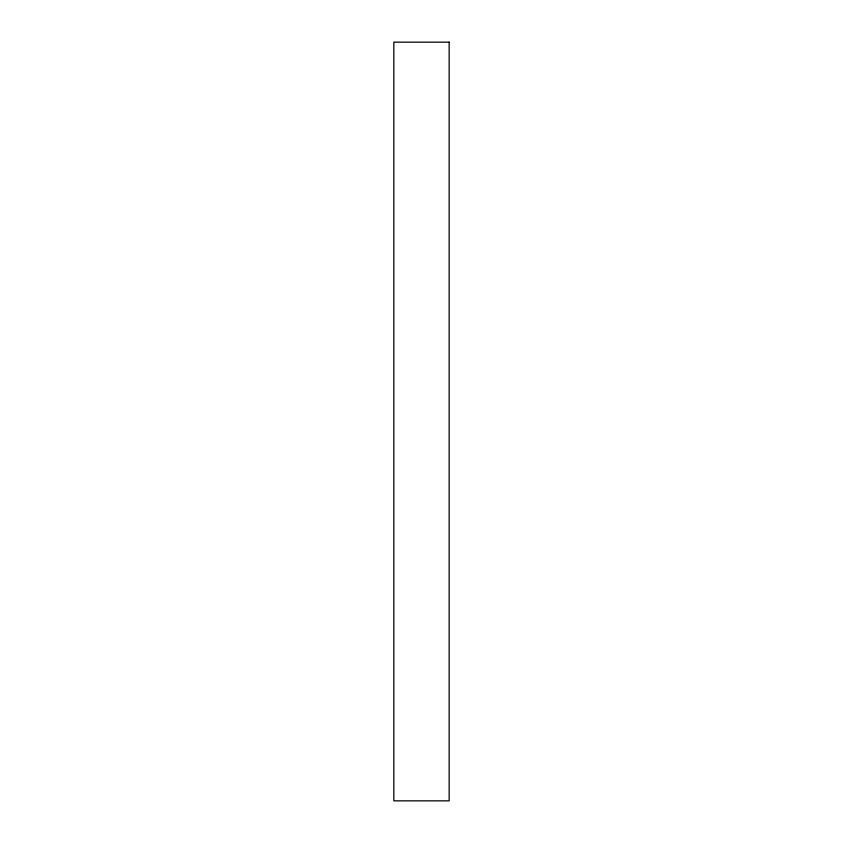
<?xml version="1.0" encoding="UTF-8"?>
<svg xmlns="http://www.w3.org/2000/svg" width="843" height="843" viewBox="0 0 843 843"><rect width="100%" height="100%" fill="white"/><g stroke="black" fill="none" stroke-linecap="round" stroke-linejoin="round"><path stroke-width="1.26" d="M449.161 42.15L393.839 42.15L393.839 800.85L449.161 800.85L449.161 42.15"/></g></svg>
